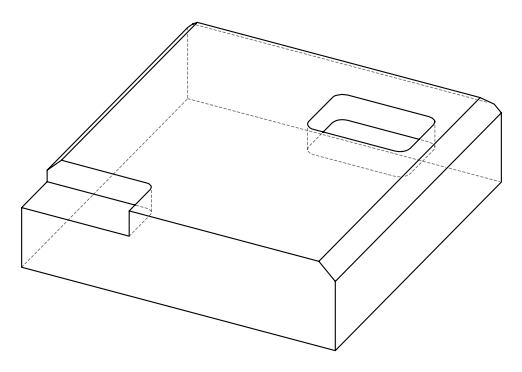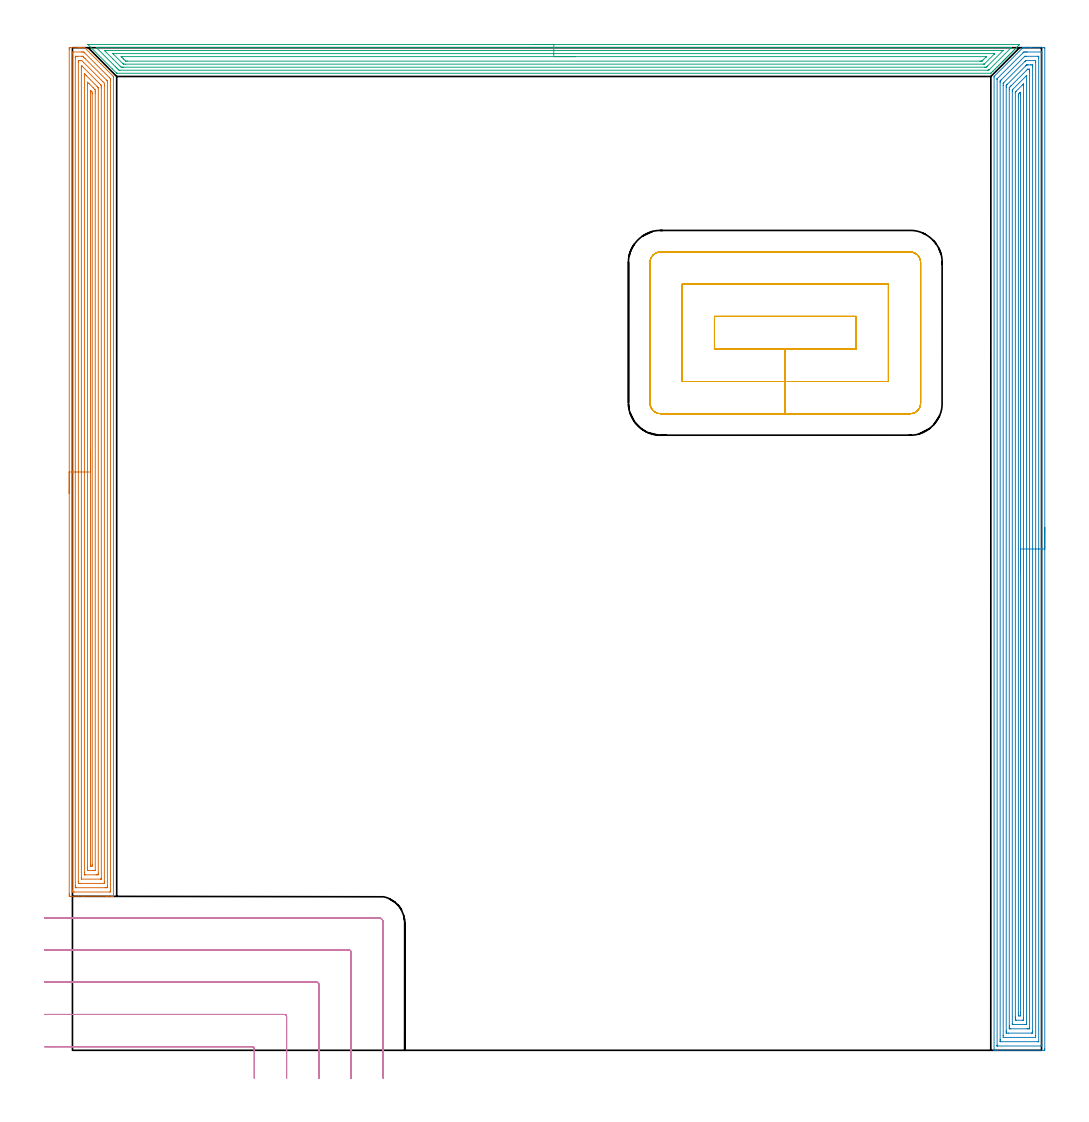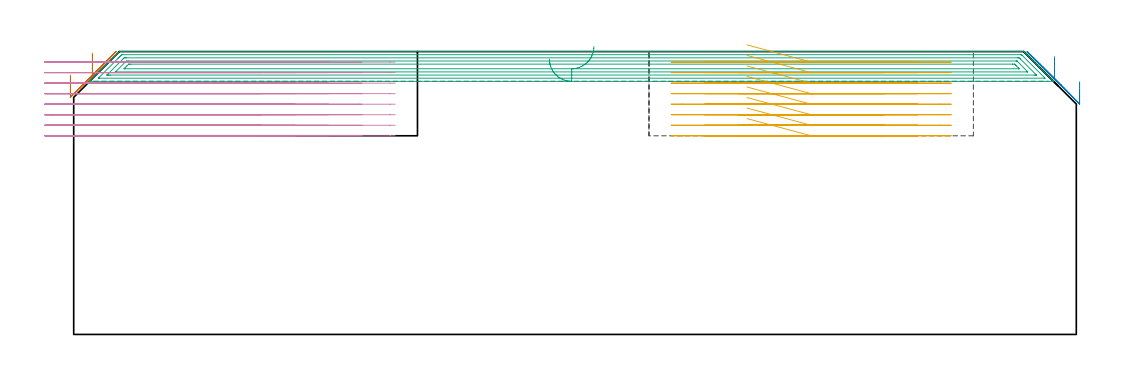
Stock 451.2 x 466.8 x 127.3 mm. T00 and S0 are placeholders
(PLAN: 5 operations, 1 tool changes, 105.9 min)
(1 AREA_MILL | FG_CHAMFER_SURFACE | UGT0205_001 | 25.26 min | 85514 mm3)
(2 AREA_MILL_1 | FG_CHAMFER_SURFACE_1 | UGT0205_001 | 33.62 min | 129994 mm3)
(3 AREA_MILL_2 | FG_CHAMFER_SURFACE_2 | UGT0205_001 | 17.12 min | 37323 mm3)
(4 MILL_CORNER_NOTCH_RECTANGULAR | CORNER_NOTCH_RECTANGULAR | UGT0201_094 | Follow Part, ap 5, ae 75% | 15.02 min | 417510 mm3)
(5 MILL_RECTANGULAR_POCKET | POCKET_RECTANGULAR_STRAIGHT | UGT0201_094 | Follow Part, ap 5, ae 75% | 14.92 min | 520170 mm3)
(TOOL UGT0205_001 | Chamfer Mill 20 x 3 x 45 deg. | D20 FL50 Z2)
(TOOL UGT0201_094 | End mill 20 mm | D20 FL38 Z4)
(OP 1 AREA_MILL)
G17 G21 G94 G90
T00 M6
G54
G17 G0 G90 X-1.5 Y259.25 S1061 M3
G43 Z137.3 H0
Z116.7
G94 G1 Y259.288 Z115.828 F250.
Y259.402 Z114.963
Y259.591 Z114.112
Y259.853 Z113.28
Y260.187 Z112.474
Y260.59 Z111.7
Y261.058 Z110.964
Y261.59 Z110.272
Y262.179 Z109.629
Y262.822 Z109.04
Y263.514 Z108.508
Y264.25 Z108.04
Y265.024 Z107.637
Y265.83 Z107.303
Y266.662 Z107.041
Y267.514 Z106.852
Y268.378 Z106.738
Y269.25 Z106.7
Y465.832
X-1.499 Y466.185 Z106.701
X-1.494 Y466.72 Z106.703
X-1.492 Y466.792 Z106.706
X-0.963 Y466.8 Z107.234
X2.587 Z110.781
X3.14 Z111.337
X3.475 Z111.671
X4.028 Z112.224
X4.362 Z112.557
X5.308 Z113.507
X5.694 Y466.797 Z113.893
X5.699 Y466.795 Z113.898
X5.719 Y466.781 Z113.918
X5.774 Y466.727 Z113.973
X6.137 Y466.364 Z114.335
X19.007 Y453.494 Z127.205
X19.019 Y453.481 Z127.217
X19.1 Y453.404 Z127.285
Y452.788 Z127.3
Y71.868
X19.097 Y71.71 Z127.288
X19.066 Y71.707 Z127.258
X18.695 Y71.7 Z126.895
X18.345 Z126.544
X17.676 Z125.871
X16.453 Z124.65
X15.9 Z124.095
X5.112 Z113.309
X-0.963 Y71.701 Z107.234
X-1.184 Y71.703 Z107.014
X-1.492 Y71.708 Z106.706
X-1.494 Y71.78 Z106.703
X-1.499 Y72.315 Z106.701
X-1.5 Y72.855 Z106.7
Y269.25
X-0.086 Z108.114
Y464.409
X-0.076 Y464.79 Z108.124
X0.414 Y464.799 Z108.614
X4.362 Y464.8 Z112.562
X4.852 Y464.799 Z113.052
X5.25 Y464.79 Z113.45
X5.65 Y464.399 Z113.85
X17.261 Y452.788 Z125.461
X17.676 Y452.363 Z125.876
X17.686 Y451.895 Z125.886
Y451.885
Y74.091
X17.676 Y73.71 Z125.876
X17.186 Y73.701 Z125.386
X0.812 Y73.7 Z109.012
X0.322 Y73.701 Z108.522
X-0.076 Y73.71 Z108.124
X-0.086 Y74.101 Z108.114
Y74.111
Y269.25
X1.328 Z109.528
X1.329 Y462.092 Z109.529
X1.333 Y462.613 Z109.533
X1.335 Y462.789 Z109.535
X1.516 Y462.798 Z109.716
X1.7 Y462.799 Z109.9
X2.401 Y462.8 Z110.601
X4.176 Z112.376
X4.362 Z112.562
X4.548 Y462.798 Z112.748
X4.673 Y462.795 Z112.873
X4.771 Y462.79 Z112.971
X4.828 Y462.761 Z113.028
X4.985 Y462.613 Z113.185
X5.25 Y462.35 Z113.45
X5.882 Y461.719 Z114.082
X15.9 Y451.699 Z124.1
X16.245 Y451.346 Z124.445
X16.264 Y451.325 Z124.464
X16.267 Y451.292 Z124.467
X16.27 Y451.226 Z124.47
X16.271 Y451.126 Z124.471
Y451.002
Y76.408
X16.267 Y75.887 Z124.467
X16.264 Y75.711 Z124.464
X16.084 Y75.703 Z124.284
X15.9 Y75.701 Z124.1
X15.199 Y75.7 Z123.399
X1.7 Z109.9
X1.513 Y75.702 Z109.713
X1.389 Y75.706 Z109.589
X1.347 Y75.71 Z109.547
X1.335 Y75.723 Z109.535
X1.333 Y75.764 Z109.533
X1.33 Y75.887 Z109.53
X1.329 Y76.261 Z109.529
X1.328 Y76.781 Z109.528
Y269.25
X2.743 Z110.943
Y459.933
X2.747 Y460.666 Z110.947
X2.75 Y460.773 Z110.95
X2.753 Y460.791 Z110.953
X2.775 Y460.793 Z110.975
X2.829 Y460.797 Z111.029
X3.044 Y460.799 Z111.244
X3.475 Y460.8 Z111.675
X3.501 Z111.701
X4.362 Y460.779 Z112.562
X5.218 Y459.933 Z113.418
X14.149 Y451.002 Z122.349
X14.85 Y450.272 Z123.05
X14.857 Y449.216 Z123.057
Y78.567
X14.853 Y77.834 Z123.053
X14.85 Y77.727 Z123.05
X14.847 Y77.709 Z123.047
X14.825 Y77.707 Z123.025
X14.771 Y77.704 Z122.971
X14.556 Y77.701 Z122.756
X3.448 Y77.7 Z111.648
X3.035 Y77.706 Z111.235
X2.829 Y77.71 Z111.029
X2.749 Y77.725 Z110.949
X2.743 Y78.567 Z110.943
Y269.25
X4.157 Z112.357
Y457.46
X4.161 Y458.147 Z112.361
X4.163 Y458.347 Z112.363
X4.177 Y458.513 Z112.377
X4.362 Y458.335 Z112.562
X4.554 Y458.147 Z112.754
X12.593 Y450.109 Z120.793
X13.238 Y449.46 Z121.438
X13.358 Y449.334 Z121.558
X13.416 Y449.27 Z121.616
X13.436 Y449.241 Z121.636
X13.438 Y449.216 Z121.638
X13.441 Y449.011 Z121.641
X13.443 Y448.323 Z121.643
Y448.116
Y80.147
X13.441 Y79.94 Z121.641
X13.437 Y79.803 Z121.637
X13.434 Y79.71 Z121.634
X13.4 Y79.708 Z121.6
X13.238 Y79.703 Z121.438
X12.999 Y79.701 Z121.199
X4.269 Z112.469
X4.213 Y79.703 Z112.413
X4.181 Y79.706 Z112.381
X4.169 Y79.709 Z112.369
X4.164 Y79.735 Z112.364
X4.159 Y80.147 Z112.359
X4.158 Y80.353 Z112.358
X4.157 Y269.25 Z112.357
X5.571 Z113.771
Y454.251
X5.573 Y454.574 Z113.773
X5.576 Y454.637 Z113.776
X5.577 Y454.659 Z113.777
X5.584 Y454.657 Z113.784
X5.674 Y454.574 Z113.874
X6.137 Y454.115 Z114.337
X6.571 Y453.681 Z114.771
X11.463 Y448.789 Z119.663
X11.926 Y448.323 Z120.126
X11.993 Y448.248 Z120.193
X12.022 Y448.211 Z120.222
X12.024 Y448.179 Z120.224
X12.026 Y448.038 Z120.226
X12.028 Y447.753 Z120.228
Y82.463
X12.027 Y82.139 Z120.227
X12.024 Y81.855 Z120.224
X12.022 Y81.721 Z120.222
X11.89 Y81.709 Z120.09
X11.463 Y81.703 Z119.663
X11.011 Y81.7 Z119.211
X6.137 Y81.701 Z114.337
X5.683 Y81.704 Z113.883
X5.588 Y81.71 Z113.788
X5.578 Y81.72 Z113.778
X5.575 Y81.749 Z113.775
X5.573 Y81.814 Z113.773
X5.571 Y82.139 Z113.771
Y82.709
Y269.25
X6.985 Z115.185
Y449.256
X6.987 Y450.109 Z115.187
X6.988 Y450.146 Z115.188
X7.025 Y450.766 Z115.225
X7.693 Y450.109 Z115.893
X9.688 Y448.115 Z117.888
X10.369 Y447.429 Z118.569
X10.575 Y447.216 Z118.775
X10.612 Y446.536 Z118.812
X10.613 Y446.498 Z118.813
X10.615 Y445.643 Z118.815
X10.614 Y83.846 Z118.814
X10.611 Y83.767 Z118.811
X10.608 Y83.718 Z118.808
X10.6 Y83.71 Z118.8
X10.575 Y83.708 Z118.775
X9.911 Y83.701 Z118.111
X7.912 Z116.112
X7.245 Y83.704 Z115.445
X7.025 Y83.71 Z115.225
X6.992 Y83.926 Z115.192
X6.989 Y83.962 Z115.189
X6.985 Y84.819 Z115.185
Y84.859
Y269.25
X8.4 Z116.6
Y446.046
X8.403 Y446.536 Z116.603
X8.407 Y446.932 Z116.607
X8.8 Y446.553 Z117.
X8.817 Y446.536 Z117.017
X9.193 Y446.14 Z117.393
X9.198 Y445.643 Z117.398
X9.2 Y445.241 Z117.4
Y86.605
X9.198 Y86.204 Z117.398
X9.193 Y85.712 Z117.393
X8.812 Y85.7 Z117.012
X8.8 Z117.
X8.407 Y85.712 Z116.607
X8.402 Y86.113 Z116.602
X8.4 Y86.605 Z116.6
Y87.008
Y269.25
Y270.122 Z116.638
Y270.986 Z116.751
Y271.838 Z116.94
Y272.67 Z117.203
Y273.476 Z117.536
Y274.25 Z117.939
Y274.986 Z118.408
Y275.678 Z118.939
Y276.321 Z119.528
Y276.91 Z120.172
Y277.442 Z120.864
Y277.91 Z121.6
Y278.313 Z122.373
Y278.647 Z123.179
Y278.909 Z124.011
Y279.098 Z124.863
Y279.212 Z125.728
Y279.25 Z126.6
G0 Z137.3
M5
M2
(OP 2 AREA_MILL_1)
G17 G21 G94 G90
T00 M6
G54
G17 G0 G90 X452.7 Y243.4 S1061 M3
G43 Z137.3 H0
Z113.7
G94 G1 Y243.362 Z112.828 F250.
Y243.248 Z111.964
Y243.059 Z111.112
Y242.797 Z110.28
Y242.463 Z109.474
Y242.06 Z108.7
Y241.592 Z107.964
Y241.06 Z107.272
Y240.471 Z106.629
Y239.828 Z106.04
Y239.136 Z105.508
Y238.4 Z105.04
Y237.626 Z104.637
Y236.82 Z104.303
Y235.988 Z104.041
Y235.136 Z103.852
Y234.272 Z103.738
Y233.4 Z103.7
Y0.621
X452.698 Y0.352 Z103.701
X452.692 Y0.01 Z103.706
X452.346 Y0. Z104.051
X433.029 Z123.366
X430.62 Z125.775
X429.589 Z126.811
X429.17 Z127.222
X429.159 Y0.001 Z127.233
X429.103 Y0.01 Z127.288
X429.1 Y0.174 Z127.3
Y452.775
Y453.395 Z127.285
X429.257 Y453.558 Z127.141
X442.352 Y466.653 Z114.046
X442.405 Y466.707 Z113.99
X442.498 Y466.79 Z113.894
X442.588 Y466.799 Z113.804
X442.939 Y466.8 Z113.46
X443.037 Z113.363
X443.33 Z113.069
X444.029 Z112.367
X445.272 Z111.125
X445.817 Z110.578
X446.438 Z109.957
X452.347 Y466.799 Z104.05
X452.692 Y466.79 Z103.706
X452.699 Y466.447 Z103.699
X452.7 Y233.4 Z103.7
X451.286 Z105.114
X451.285 Y2.408 Z105.115
Y2.304
X451.282 Y2.197 Z105.118
X451.275 Y2.01 Z105.125
X451.18 Y2.008 Z105.22
X450.694 Y2.001 Z105.706
X430.62 Z125.78
X430.562 Y2.002 Z125.838
X430.527 Y2.006 Z125.873
X430.522 Y2.008 Z125.878
X430.519 Y2.032 Z125.881
X430.517 Y2.092 Z125.883
X430.515 Y2.303 Z125.885
X430.514 Y2.408 Z125.886
Y451.987
X430.515 Y452.093 Z125.885
X430.519 Y452.304 Z125.881
X430.521 Y452.36 Z125.879
X430.53 Y452.373 Z125.87
X430.556 Y452.403 Z125.844
X430.62 Y452.47 Z125.78
X442.542 Y464.392 Z113.858
X442.842 Y464.684 Z113.558
X442.939 Y464.778 Z113.461
X443.135 Y464.79 Z113.265
X443.622 Y464.798 Z112.778
X444.029 Y464.799 Z112.371
X444.514 Y464.8 Z111.886
X451.18 Y464.799 Z105.22
X451.238 Y464.798 Z105.162
X451.273 Y464.794 Z105.127
X451.278 Y464.792 Z105.122
X451.281 Y464.768 Z105.119
X451.283 Y464.708 Z105.117
X451.285 Y464.497 Z105.115
X451.286 Y464.392 Z105.114
Y233.4
X449.872 Z106.528
X449.871 Y4.196 Z106.529
X449.87 Y4.076 Z106.53
X449.867 Y4.018 Z106.533
X449.866 Y4.011 Z106.534
X449.839 Y4.006 Z106.561
X449.784 Y4.002 Z106.616
X449.588 Y4. Z106.812
X449.392 Z107.008
X432.212 Y4.001 Z124.188
X432.082 Y4.004 Z124.318
X431.978 Y4.01 Z124.422
X431.935 Y4.017 Z124.465
X431.933 Y4.037 Z124.467
X431.931 Y4.196 Z124.469
X431.929 Y4.675 Z124.471
X431.928 Y5.089 Z124.472
X431.929 Y450.573 Z124.471
X431.932 Y450.988 Z124.468
X431.935 Y451.227 Z124.465
X431.945 Y451.334 Z124.455
X432.002 Y451.394 Z124.398
X432.408 Y451.808 Z123.992
X432.444 Y451.845 Z123.956
X443.204 Y462.604 Z113.196
X443.372 Y462.761 Z113.028
X443.404 Y462.79 Z112.996
X443.507 Y462.795 Z112.893
X443.637 Y462.798 Z112.763
X443.833 Y462.8 Z112.567
X444.029 Z112.371
X449.588 Y462.799 Z106.812
X449.718 Y462.796 Z106.682
X449.822 Y462.79 Z106.578
X449.865 Y462.783 Z106.535
X449.867 Y462.763 Z106.533
X449.869 Y462.604 Z106.531
X449.871 Y462.125 Z106.529
X449.872 Y461.711 Z106.528
Y233.4
X448.457 Z107.943
Y6.876
X448.451 Y6.03 Z107.949
X448.448 Y6.01 Z107.952
X448.426 Y6.005 Z107.974
X448.371 Y6.001 Z108.029
X433.427 Z122.973
X433.374 Y6.005 Z123.026
X433.352 Y6.01 Z123.048
X433.35 Y6.024 Z123.05
X433.343 Y6.835 Z123.057
Y6.876
Y449.16
X433.344 Y450.052 Z123.056
X433.345 Y450.094 Z123.055
X433.36 Y450.299 Z123.04
X433.495 Y450.441 Z122.905
X433.67 Y450.62 Z122.73
X443.501 Y460.451 Z112.899
X443.678 Y460.625 Z112.722
X443.821 Y460.76 Z112.579
X443.866 Y460.79 Z112.534
X443.919 Y460.795 Z112.481
X444.029 Y460.8 Z112.371
X444.046 Z112.354
X448.373 Y460.799 Z108.027
X448.426 Y460.795 Z107.974
X448.448 Y460.79 Z107.952
X448.45 Y460.776 Z107.95
X448.457 Y459.965 Z107.943
Y459.924
Y233.4
X447.043 Z109.357
Y9.225
X447.042 Y8.664 Z109.358
X447.04 Y8.334 Z109.36
X447.035 Y8.01 Z109.365
X446.71 Y8.004 Z109.69
X446.479 Y8.001 Z109.921
X435.753 Y8. Z120.647
X435.09 Y8.002 Z121.311
X434.856 Y8.004 Z121.544
X434.781 Y8.01 Z121.619
X434.764 Y8.032 Z121.636
X434.762 Y8.098 Z121.638
X434.758 Y8.664 Z121.642
X434.757 Y8.996 Z121.643
Y448.307
X434.758 Y448.638 Z121.642
X434.763 Y449.201 Z121.637
X434.764 Y449.238 Z121.636
X434.782 Y449.272 Z121.618
X434.831 Y449.327 Z121.569
X434.895 Y449.395 Z121.505
X435.09 Y449.591 Z121.311
X435.341 Y449.843 Z121.059
X443.832 Y458.333 Z112.568
X444.029 Y458.528 Z112.371
X444.284 Y458.775 Z112.116
X444.302 Y458.79 Z112.098
X444.342 Y458.794 Z112.058
X444.425 Y458.797 Z111.975
X444.591 Y458.799 Z111.809
X444.923 Y458.8 Z111.477
X446.047 Z110.353
X446.71 Y458.798 Z109.69
X446.944 Y458.796 Z109.456
X447.019 Y458.79 Z109.381
X447.036 Y458.768 Z109.364
X447.038 Y458.702 Z109.362
X447.042 Y458.136 Z109.358
X447.043 Y457.804 Z109.357
Y233.4
X445.629 Z110.771
Y10.639
X445.628 Y10.451 Z110.772
X445.624 Y10.098 Z110.776
X445.622 Y10.019 Z110.778
X445.523 Y10.01 Z110.877
X445.37 Y10.003 Z111.03
X444.923 Y10.001 Z111.477
X444.48 Y10. Z111.92
X436.877 Z119.523
X436.433 Y10.002 Z119.967
X436.23 Y10.007 Z120.17
X436.189 Y10.01 Z120.211
X436.178 Y10.08 Z120.222
X436.174 Y10.26 Z120.226
X436.172 Y10.451 Z120.228
X436.171 Y11.157 Z120.229
Y11.344
X436.172 Y447.413 Z120.228
X436.176 Y448.115 Z120.224
X436.178 Y448.208 Z120.222
X436.264 Y448.307 Z120.136
X436.567 Y448.617 Z119.833
X436.877 Y448.93 Z119.523
X437.013 Y449.065 Z119.387
X444.297 Y456.349 Z112.103
X444.613 Y456.659 Z111.787
X444.717 Y456.758 Z111.683
X444.756 Y456.79 Z111.644
X444.81 Y456.793 Z111.59
X444.923 Y456.796 Z111.477
X445.367 Y456.798 Z111.033
X445.57 Y456.793 Z110.83
X445.611 Y456.79 Z110.789
X445.622 Y456.72 Z110.778
X445.626 Y456.54 Z110.774
X445.628 Y456.349 Z110.772
X445.629 Y455.643 Z110.771
Y455.456
Y233.4
X444.215 Z112.185
X444.214 Y12.946 Z112.186
X444.211 Y12.238 Z112.189
X444.208 Y12.058 Z112.192
X444.201 Y12.01 Z112.199
X444.147 Y12.006 Z112.253
X444.029 Y12.003 Z112.371
X443.373 Y12. Z113.027
X437.771 Z118.629
X437.692 Y12.002 Z118.708
X437.629 Y12.006 Z118.771
X437.593 Y12.01 Z118.807
X437.591 Y12.053 Z118.809
X437.587 Y12.238 Z118.813
X437.586 Y12.423 Z118.814
Y446.52
X437.587 Y446.704 Z118.813
X437.592 Y446.891 Z118.808
X437.607 Y447.198 Z118.793
X437.81 Y447.413 Z118.59
X444.155 Y453.758 Z112.245
X444.192 Y453.789 Z112.208
X444.207 Y453.799 Z112.193
X444.209 Y453.798 Z112.191
X444.212 Y453.768 Z112.188
X444.214 Y453.668 Z112.186
X444.215 Y453.577 Z112.185
Y233.4
X442.8 Z113.6
Y14.919
X442.797 Y14.362 Z113.603
X442.793 Y14.025 Z113.607
X442.265 Y14.001 Z114.135
X442.241 Y14. Z114.159
X439.559 Y14.001 Z116.841
X439.007 Y14.025 Z117.393
X439.001 Y14.582 Z117.399
X439. Y14.919 Z117.4
Y15.478
Y445.906
X439.001 Y446.046 Z117.399
X439.003 Y446.115 Z117.397
X439.006 Y446.146 Z117.394
X439.021 Y446.164 Z117.379
X439.367 Y446.52 Z117.033
X442.241 Y449.395 Z114.159
X442.592 Y449.743 Z113.808
X442.694 Y449.842 Z113.706
X442.761 Y449.903 Z113.639
X442.794 Y449.923 Z113.606
X442.797 Y449.86 Z113.603
X442.799 Y449.748 Z113.601
X442.8 Y449.535 Z113.6
Y449.201
Y233.4
X441.386 Z115.014
Y17.599
X441.385 Y16.706 Z115.015
X441.384 Y16.669 Z115.016
X441.347 Y16.01 Z115.053
X441.154 Y16.005 Z115.246
X440.453 Y16.01 Z115.947
X440.416 Y16.706 Z115.984
X440.415 Y16.744 Z115.985
X440.414 Y17.599 Z115.986
Y443.878
X440.416 Y444.733 Z115.984
X440.418 Y444.768 Z115.982
X440.453 Y445.145 Z115.947
X440.69 Y445.389 Z115.71
X440.924 Y445.626 Z115.476
X441.137 Y445.836 Z115.263
X441.347 Y446.039 Z115.053
X441.382 Y445.626 Z115.018
X441.384 Y445.589 Z115.016
X441.386 Y444.733 Z115.014
Y233.4
Y232.528 Z115.052
Y231.664 Z115.166
Y230.812 Z115.354
Y229.98 Z115.617
Y229.174 Z115.951
Y228.4 Z116.353
Y227.664 Z116.822
Y226.972 Z117.353
Y226.329 Z117.943
Y225.74 Z118.586
Y225.208 Z119.278
Y224.74 Z120.014
Y224.337 Z120.788
Y224.003 Z121.594
Y223.741 Z122.426
Y223.552 Z123.277
Y223.438 Z124.142
Y223.4 Z125.014
G0 Z137.3
M5
M2
(OP 3 AREA_MILL_2)
G17 G21 G94 G90
T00 M6
G54
G17 G0 G90 X214.1 Y468.3 S1061 M3
G43 Z137.3 H0
Z123.9
G94 G1 X214.138 Z123.028 F250.
X214.252 Z122.163
X214.441 Z121.312
X214.703 Z120.48
X215.037 Z119.674
X215.44 Z118.9
X215.908 Z118.164
X216.44 Z117.472
X217.029 Z116.829
X217.672 Z116.24
X218.364 Z115.708
X219.1 Z115.24
X219.874 Z114.837
X220.68 Z114.503
X221.512 Z114.241
X222.363 Z114.052
X223.228 Z113.938
X224.1 Z113.9
X440.716
X440.973 Y468.295 Z113.905
X440.981 Y468.293 Z113.906
X440.973 Y468.273 Z113.927
X440.841 Y468.141 Z114.059
X440.498 Y467.796 Z114.4
X439.981 Y467.281 Z114.919
X439.613 Y466.911 Z115.285
X439.12 Y466.42 Z115.78
X438.728 Y466.026 Z116.17
X438.259 Y465.559 Z116.641
X437.842 Y465.141 Z117.056
X437.696 Y464.995 Z117.204
X437.398 Y464.698 Z117.502
X436.957 Y464.256 Z117.941
X436.486 Y463.786 Z118.414
X436.072 Y463.37 Z118.827
X435.574 Y462.874 Z119.325
X435.187 Y462.485 Z119.712
X434.663 Y461.962 Z120.237
X434.419 Y461.717 Z120.48
X434.301 Y461.6 Z120.597
X434.121 Y461.421 Z120.779
X433.957 Y461.257 Z120.943
X433.858 Y461.157 Z121.04
X433.823 Y461.122 Z121.076
X433.416 Y460.715 Z121.483
X433.227 Y460.527 Z121.673
X433.097 Y460.396 Z121.803
X432.973 Y460.272 Z121.925
X432.929 Y460.228 Z121.97
X432.236 Y459.536 Z122.664
X432.088 Y459.387 Z122.81
X432.036 Y459.335 Z122.863
X431.375 Y458.675 Z123.525
X431.203 Y458.502 Z123.695
X430.515 Y457.815 Z124.385
X430.318 Y457.617 Z124.58
X429.654 Y456.954 Z125.246
X429.433 Y456.731 Z125.465
X428.794 Y456.094 Z126.106
X428.759 Y456.058 Z126.141
X428.548 Y455.846 Z126.35
X427.934 Y455.233 Z126.966
X427.865 Y455.164 Z127.035
X427.624 Y454.928 Z127.266
X427.595 Y454.904 Z127.289
X427.418 Y454.9 Z127.3
X20.782
X20.605 Y454.904 Z127.289
X20.575 Y454.928 Z127.266
X20.424 Y455.075 Z127.123
X18.548 Y456.952 Z125.248
X7.376 Y468.124 Z114.074
X7.267 Y468.239 Z113.959
X7.219 Y468.292 Z113.905
X7.346 Y468.299 Z113.901
X7.376 Y468.3 Z113.9
X224.1
Y466.886 Z115.314
X436.802 Y466.885 Z115.315
X436.829 Y466.884 Z115.316
X437.107 Y466.868 Z115.332
X437.077 Y466.834 Z115.366
X436.981 Y466.734 Z115.466
X436.896 Y466.646 Z115.554
X436.802 Y466.552 Z115.648
X426.754 Y456.504 Z125.696
X426.656 Y456.409 Z125.791
X426.594 Y456.351 Z125.849
X426.56 Y456.322 Z125.878
X426.052 Y456.314 Z125.886
X22.096 Y456.315 Z125.885
X21.668 Y456.321 Z125.879
X21.229 Y456.733 Z125.467
X20.778 Y457.174 Z125.026
X20.335 Y457.615 Z124.585
X19.89 Y458.059 Z124.141
X11.398 Y466.552 Z115.648
X11.188 Y466.766 Z115.434
X11.111 Y466.848 Z115.352
X11.085 Y466.876 Z115.324
X11.109 Y466.879 Z115.321
X11.204 Y466.882 Z115.318
X11.398 Y466.886 Z115.314
X11.423
X224.1
Y465.472 Z116.728
X432.334 Y465.471 Z116.729
X432.894
X433.023 Y465.469 Z116.731
X433.227 Y465.465 Z116.735
X433.247 Y465.456 Z116.744
X433.24 Y465.445 Z116.755
X433.227 Y465.428 Z116.772
X426.078 Y458.277 Z123.923
X425.968 Y458.168 Z124.032
X425.855 Y458.059 Z124.141
X425.512 Y457.734 Z124.466
X425.184 Y457.732 Z124.468
X424.623 Y457.729 Z124.471
X23.91
X23.349 Y457.73 Z124.47
X23.016 Y457.732 Z124.468
X22.687 Y457.735 Z124.465
X22.348 Y458.059 Z124.141
X22.122 Y458.279 Z123.921
X18.799 Y461.6 Z120.6
X15.866 Y464.533 Z117.667
X15.261 Y465.141 Z117.059
X14.973 Y465.435 Z116.765
X14.954 Y465.465 Z116.735
X14.973 Y465.466 Z116.734
X15.534 Y465.47 Z116.73
X15.866 Y465.471 Z116.729
X16.426 Y465.472 Z116.728
X224.1
Y464.057 Z118.143
X428.96
X429.281 Y464.053 Z118.147
X429.38 Y464.051 Z118.149
X429.329 Y463.99 Z118.21
X429.253 Y463.905 Z118.295
X429.184 Y463.834 Z118.366
X424.738 Y459.387 Z122.813
X424.587 Y459.238 Z122.962
X424.531 Y459.186 Z123.014
X424.498 Y459.158 Z123.042
X424.462 Y459.15 Z123.05
X424.29 Y459.146 Z123.054
X424.089 Y459.143 Z123.057
X24.603
X23.91 Y459.147 Z123.053
X23.703 Y459.15 Z123.05
X23.51 Y459.34 Z122.86
X23.31 Y459.538 Z122.662
X19.045 Y463.804 Z118.396
X18.851 Y464. Z118.2
X18.806 Y464.049 Z118.151
X18.804 Y464.054 Z118.146
X18.805 Y464.055 Z118.145
X18.825 Y464.057 Z118.143
X224.1
Y462.643 Z119.557
X425.184
X425.343 Y462.641 Z119.559
X425.449 Y462.639 Z119.561
X425.518 Y462.637 Z119.563
X425.479 Y462.589 Z119.611
X425.383 Y462.485 Z119.715
X425.286 Y462.385 Z119.815
X425.184 Y462.282 Z119.918
X424.29 Y461.388 Z120.812
X423.952 Y461.05 Z121.15
X423.613 Y460.715 Z121.485
X423.503 Y460.609 Z121.591
X423.465 Y460.575 Z121.625
X423.396 Y460.564 Z121.636
X422.661 Y460.558 Z121.642
X422.503 Y460.557 Z121.643
X25.697
X24.961 Y460.559 Z121.641
X24.803 Y460.562 Z121.638
X24.755 Y460.564 Z121.636
X24.701 Y460.61 Z121.59
X24.59 Y460.715 Z121.485
X23.91 Y461.389 Z120.811
X23.698 Y461.6 Z120.6
X23.016 Y462.282 Z119.918
X22.814 Y462.485 Z119.715
X22.748 Y462.553 Z119.647
X22.698 Y462.608 Z119.592
X22.675 Y462.635 Z119.565
X22.698 Y462.636 Z119.564
X22.859 Y462.641 Z119.559
X23.016 Y462.642 Z119.558
X224.1 Y462.643 Z119.557
X224.972 Z119.595
X225.836 Z119.709
X226.688 Z119.898
X227.52 Z120.16
X228.326 Z120.494
X229.1 Z120.897
X229.836 Z121.365
X230.528 Z121.896
X231.171 Z122.486
X231.76 Z123.129
X232.291 Z123.821
X232.76 Z124.557
X233.163 Z125.331
X233.497 Z126.137
X233.759 Z126.969
X233.948 Z127.82
X234.062 Z128.685
X234.1 Z129.557
G0 Z137.3
M5
M2
(OP 4 MILL_CORNER_NOTCH_RECTANGULAR)
G17 G21 G94 G90
T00 M6
G54
G17 G0 G90 X84.7 Y-13. S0 M3
G43 Z137.3 H0
Z122.562
G94 G1 Y-10. F250.
Y0.706 F500.
G3 X83.706 Y1.7 R1.
G1 X-10.
X-13. F250.
G0 Z137.3
X99.7 Y-13.
Z122.562
G1 Y-10.
Y15.706 F500.
G3 X98.706 Y16.7 R1.
G1 X-10.
X-13. F250.
G0 Z137.3
X114.7 Y-13.
Z122.562
G1 Y-10.
Y30.706 F500.
G3 X113.706 Y31.7 R1.
G1 X-10.
X-13. F250.
G0 Z137.3
X129.7 Y-13.
Z122.562
G1 Y-10.
Y45.705 F500.
G3 X128.705 Y46.7 R1.
G1 X-10.
X-13. F250.
G0 Z137.3
X144.7 Y-13.
Z122.562
G1 Y-10.
Y59.4 F500.
G3 X142.4 Y61.7 R2.3
G1 X-10.
X-13. F250.
G0 Z137.3
X84.7 Y-13.
Z117.825
G1 Y-10.
Y0.706 F500.
G3 X83.706 Y1.7 R1.
G1 X-10.
X-13. F250.
G0 Z137.3
X99.7 Y-13.
Z117.825
G1 Y-10.
Y15.706 F500.
G3 X98.706 Y16.7 R1.
G1 X-10.
X-13. F250.
G0 Z137.3
X114.7 Y-13.
Z117.825
G1 Y-10.
Y30.706 F500.
G3 X113.706 Y31.7 R1.
G1 X-10.
X-13. F250.
G0 Z137.3
X129.7 Y-13.
Z117.825
G1 Y-10.
Y45.705 F500.
G3 X128.705 Y46.7 R1.
G1 X-10.
X-13. F250.
G0 Z137.3
X144.7 Y-13.
Z117.825
G1 Y-10.
Y59.4 F500.
G3 X142.4 Y61.7 R2.3
G1 X-10.
X-13. F250.
G0 Z137.3
X84.7 Y-13.
Z113.087
G1 Y-10.
Y0.706 F500.
G3 X83.706 Y1.7 R1.
G1 X-10.
X-13. F250.
G0 Z137.3
X99.7 Y-13.
Z113.087
G1 Y-10.
Y15.706 F500.
G3 X98.706 Y16.7 R1.
G1 X-10.
X-13. F250.
G0 Z137.3
X114.7 Y-13.
Z113.087
G1 Y-10.
Y30.706 F500.
G3 X113.706 Y31.7 R1.
G1 X-10.
X-13. F250.
G0 Z137.3
X129.7 Y-13.
Z113.087
G1 Y-10.
Y45.705 F500.
G3 X128.705 Y46.7 R1.
G1 X-10.
X-13. F250.
G0 Z137.3
X144.7 Y-13.
Z113.087
G1 Y-10.
Y59.4 F500.
G3 X142.4 Y61.7 R2.3
G1 X-10.
X-13. F250.
G0 Z137.3
X84.7 Y-13.
Z108.35
G1 Y-10.
Y0.706 F500.
G3 X83.706 Y1.7 R1.
G1 X-10.
X-13. F250.
G0 Z137.3
X99.7 Y-13.
Z108.35
G1 Y-10.
Y15.706 F500.
G3 X98.706 Y16.7 R1.
G1 X-10.
X-13. F250.
G0 Z137.3
X114.7 Y-13.
Z108.35
G1 Y-10.
Y30.706 F500.
G3 X113.706 Y31.7 R1.
G1 X-10.
X-13. F250.
G0 Z137.3
X129.7 Y-13.
Z108.35
G1 Y-10.
Y45.705 F500.
G3 X128.705 Y46.7 R1.
G1 X-10.
X-13. F250.
G0 Z137.3
X144.7 Y-13.
Z108.35
G1 Y-10.
Y59.4 F500.
G3 X142.4 Y61.7 R2.3
G1 X-10.
X-13. F250.
G0 Z137.3
X84.7 Y-13.
Z103.612
G1 Y-10.
Y0.706 F500.
G3 X83.706 Y1.7 R1.
G1 X-10.
X-13. F250.
G0 Z137.3
X99.7 Y-13.
Z103.612
G1 Y-10.
Y15.706 F500.
G3 X98.706 Y16.7 R1.
G1 X-10.
X-13. F250.
G0 Z137.3
X114.7 Y-13.
Z103.612
G1 Y-10.
Y30.706 F500.
G3 X113.706 Y31.7 R1.
G1 X-10.
X-13. F250.
G0 Z137.3
X129.7 Y-13.
Z103.612
G1 Y-10.
Y45.705 F500.
G3 X128.705 Y46.7 R1.
G1 X-10.
X-13. F250.
G0 Z137.3
X144.7 Y-13.
Z103.612
G1 Y-10.
Y59.4 F500.
G3 X142.4 Y61.7 R2.3
G1 X-10.
X-13. F250.
G0 Z137.3
X84.7 Y-13.
Z98.875
G1 Y-10.
Y0.706 F500.
G3 X83.706 Y1.7 R1.
G1 X-10.
X-13. F250.
G0 Z137.3
X99.7 Y-13.
Z98.875
G1 Y-10.
Y15.706 F500.
G3 X98.706 Y16.7 R1.
G1 X-10.
X-13. F250.
G0 Z137.3
X114.7 Y-13.
Z98.875
G1 Y-10.
Y30.706 F500.
G3 X113.706 Y31.7 R1.
G1 X-10.
X-13. F250.
G0 Z137.3
X129.7 Y-13.
Z98.875
G1 Y-10.
Y45.705 F500.
G3 X128.705 Y46.7 R1.
G1 X-10.
X-13. F250.
G0 Z137.3
X144.7 Y-13.
Z98.875
G1 Y-10.
Y59.4 F500.
G3 X142.4 Y61.7 R2.3
G1 X-10.
X-13. F250.
G0 Z137.3
X84.7 Y-13.
Z94.137
G1 Y-10.
Y0.706 F500.
G3 X83.706 Y1.7 R1.
G1 X-10.
X-13. F250.
G0 Z137.3
X99.7 Y-13.
Z94.137
G1 Y-10.
Y15.706 F500.
G3 X98.706 Y16.7 R1.
G1 X-10.
X-13. F250.
G0 Z137.3
X114.7 Y-13.
Z94.137
G1 Y-10.
Y30.706 F500.
G3 X113.706 Y31.7 R1.
G1 X-10.
X-13. F250.
G0 Z137.3
X129.7 Y-13.
Z94.137
G1 Y-10.
Y45.705 F500.
G3 X128.705 Y46.7 R1.
G1 X-10.
X-13. F250.
G0 Z137.3
X144.7 Y-13.
Z94.137
G1 Y-10.
Y59.4 F500.
G3 X142.4 Y61.7 R2.3
G1 X-10.
X-13. F250.
G0 Z137.3
X84.7 Y-13.
Z89.4
G1 Y-10.
Y0.706 F500.
G3 X83.706 Y1.7 R1.
G1 X-10.
X-13. F250.
G0 Z137.3
X99.7 Y-13.
Z89.4
G1 Y-10.
Y15.706 F500.
G3 X98.706 Y16.7 R1.
G1 X-10.
X-13. F250.
G0 Z137.3
X114.7 Y-13.
Z89.4
G1 Y-10.
Y30.706 F500.
G3 X113.706 Y31.7 R1.
G1 X-10.
X-13. F250.
G0 Z137.3
X129.7 Y-13.
Z89.4
G1 Y-10.
Y45.705 F500.
G3 X128.705 Y46.7 R1.
G1 X-10.
X-13. F250.
G0 Z137.3
X144.7 Y-13.
Z89.4
G1 Y-10.
Y59.4 F500.
G3 X142.4 Y61.7 R2.3
G1 X-10.
X-13. F250.
G0 Z137.3
M5
M2
(OP 5 MILL_RECTANGULAR_POCKET)
G17 G21 G94 G90
T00 M6
G54
G17 G0 G90 X303.023 Y326.4 S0 M3
G43 Z137.3 H0
Z130.3
G94 G1 X331.9 Z122.562 F250.
X364.9 F500.
Y341.7
X298.9
Y326.4
X331.9
Y311.4
X379.9
Y356.7
X283.9
Y311.4
X331.9
Y296.4
X390.
G3 X394.9 Y301.3 R4.9
G1 Y366.8
G3 X390. Y371.7 R4.9
G1 X273.8
G3 X268.9 Y366.8 R4.9
G1 Y301.3
G3 X273.8 Y296.4 R4.9
G1 X331.9
X332.9
G0 X303.023 Y326.4 Z125.562
G1 X331.9 Z117.825 F250.
X364.9 F500.
Y341.7
X298.9
Y326.4
X331.9
Y311.4
X379.9
Y356.7
X283.9
Y311.4
X331.9
Y296.4
X390.
G3 X394.9 Y301.3 R4.9
G1 Y366.8
G3 X390. Y371.7 R4.9
G1 X273.8
G3 X268.9 Y366.8 R4.9
G1 Y301.3
G3 X273.8 Y296.4 R4.9
G1 X331.9
X332.9
G0 X303.023 Y326.4 Z120.825
G1 X331.9 Z113.087 F250.
X364.9 F500.
Y341.7
X298.9
Y326.4
X331.9
Y311.4
X379.9
Y356.7
X283.9
Y311.4
X331.9
Y296.4
X390.
G3 X394.9 Y301.3 R4.9
G1 Y366.8
G3 X390. Y371.7 R4.9
G1 X273.8
G3 X268.9 Y366.8 R4.9
G1 Y301.3
G3 X273.8 Y296.4 R4.9
G1 X331.9
X332.9
G0 X303.023 Y326.4 Z116.087
G1 X331.9 Z108.35 F250.
X364.9 F500.
Y341.7
X298.9
Y326.4
X331.9
Y311.4
X379.9
Y356.7
X283.9
Y311.4
X331.9
Y296.4
X390.
G3 X394.9 Y301.3 R4.9
G1 Y366.8
G3 X390. Y371.7 R4.9
G1 X273.8
G3 X268.9 Y366.8 R4.9
G1 Y301.3
G3 X273.8 Y296.4 R4.9
G1 X331.9
X332.9
G0 X303.023 Y326.4 Z111.35
G1 X331.9 Z103.612 F250.
X364.9 F500.
Y341.7
X298.9
Y326.4
X331.9
Y311.4
X379.9
Y356.7
X283.9
Y311.4
X331.9
Y296.4
X390.
G3 X394.9 Y301.3 R4.9
G1 Y366.8
G3 X390. Y371.7 R4.9
G1 X273.8
G3 X268.9 Y366.8 R4.9
G1 Y301.3
G3 X273.8 Y296.4 R4.9
G1 X331.9
X332.9
G0 X303.023 Y326.4 Z106.612
G1 X331.9 Z98.875 F250.
X364.9 F500.
Y341.7
X298.9
Y326.4
X331.9
Y311.4
X379.9
Y356.7
X283.9
Y311.4
X331.9
Y296.4
X390.
G3 X394.9 Y301.3 R4.9
G1 Y366.8
G3 X390. Y371.7 R4.9
G1 X273.8
G3 X268.9 Y366.8 R4.9
G1 Y301.3
G3 X273.8 Y296.4 R4.9
G1 X331.9
X332.9
G0 X303.023 Y326.4 Z101.875
G1 X331.9 Z94.137 F250.
X364.9 F500.
Y341.7
X298.9
Y326.4
X331.9
Y311.4
X379.9
Y356.7
X283.9
Y311.4
X331.9
Y296.4
X390.
G3 X394.9 Y301.3 R4.9
G1 Y366.8
G3 X390. Y371.7 R4.9
G1 X273.8
G3 X268.9 Y366.8 R4.9
G1 Y301.3
G3 X273.8 Y296.4 R4.9
G1 X331.9
X332.9
G0 X303.023 Y326.4 Z97.137
G1 X331.9 Z89.4 F250.
X364.9 F500.
Y341.7
X298.9
Y326.4
X331.9
Y311.4
X379.9
Y356.7
X283.9
Y311.4
X331.9
Y296.4
X390.
G3 X394.9 Y301.3 R4.9
G1 Y366.8
G3 X390. Y371.7 R4.9
G1 X273.8
G3 X268.9 Y366.8 R4.9
G1 Y301.3
G3 X273.8 Y296.4 R4.9
G1 X331.9
X332.9
G0 Z137.3
M5
M2
